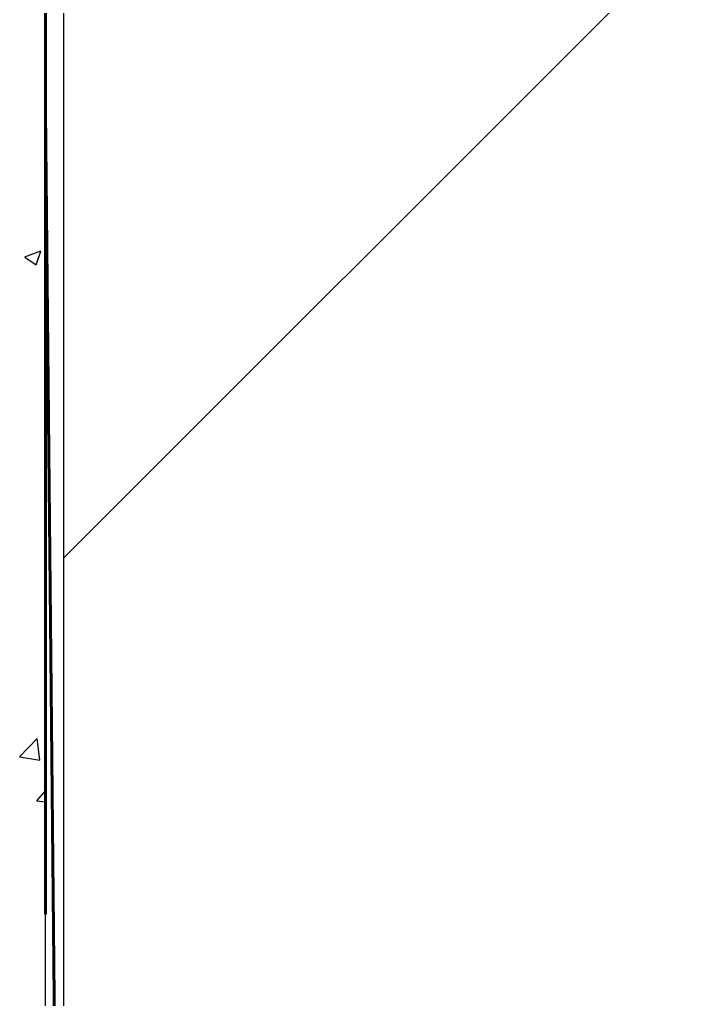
# Model space of a CAD drawing. Header units: millimetres. Extents: x 538266 to 1167394, y 114608 to 637157.
# Drawn here: x 1046505 to 1047274, y 516673 to 517771 of the extents above; entities that cross this region are included whole.
import ezdxf

# ---------------------------------------------------------------- set-up
doc = ezdxf.new("R2010")
doc.units = ezdxf.units.MM
for name, color, linetype, lineweight in [('0) шт стен 3 эт', 150, 'Continuous', 60), ('АР_Стены ПЕНОблок', 52, 'Continuous', 20), ('АР_Штриховка', 8, 'Continuous', 0)]:
    doc.layers.add(name, color=color, linetype=linetype, lineweight=lineweight)
doc.layers.add('ФВ-5', color=7, linetype='Continuous')

# ---------------------------------------------------------------- blocks, each defined once
blk = doc.blocks.new('3_этаж1')
at = {"layer": 'АР_Стены ПЕНОблок', "color": 18, "linetype": 'Continuous', "lineweight": 25, "true_color": 0x000000}
blk.add_line((684483.6, 511368.7), (684483.6, 587568.7), dxfattribs=at)
at = {"layer": 'АР_Штриховка', "color": 18, "linetype": 'Continuous', "lineweight": 25, "true_color": 0x000000}
for p, q in [((684460.5, 517505), (684478.3, 517511.9)), ((684473.1, 517496.3), (684478.2, 517511.7)), ((684460.4, 517504.8), (684473, 517496.3)), ((684454.6, 516944.8), (684474.4, 516965.4)), ((684477.2, 516941.3), (684474.3, 516965.4)), ((684454.6, 516944.9), (684477.2, 516941.4)), ((684473.9, 516895.5), (684483.6, 516907)), ((684473.9, 516895.5), (684483.6, 516894.6))]:
    blk.add_line(p, q, dxfattribs=at)

msp = doc.modelspace()

# ---------------------------------------------------------------- hatches: boundary and pattern name
at = {"layer": 'ФВ-5'}
h = msp.add_hatch(dxfattribs=at)
h.set_pattern_fill('ANSI31', color=3, scale=300, style=0)
h.paths.add_polyline_path([(1054123.6, 541968.7), (1046553.6, 541968.7), (1046553.6, 510388.7), (1054123.6, 510388.7)])

# ---------------------------------------------------------------- linework, layer by layer
msp.add_lwpolyline([(1054123.6, 541968.7), (1046553.6, 541968.7), (1046553.6, 510388.7), (1054123.6, 510388.7)], close=True)
at = {"layer": '0) шт стен 3 эт', "color": 2}
for points in [[(1046533.6, 517668.7), (1046533.6, 518868.7)], [(1046554.1, 515569.1), (1046533.6, 517668.7)], [(1046533.6, 516768.7), (1046533.6, 517668.7)]]:
    msp.add_lwpolyline(points, dxfattribs=at)

# ---------------------------------------------------------------- block references
at = {"layer": '0) шт стен 3 эт', "color": 5, "lineweight": 25}
msp.add_blockref('3_этаж1', (362050, 0), dxfattribs=at)

doc.saveas('drawing.dxf')
